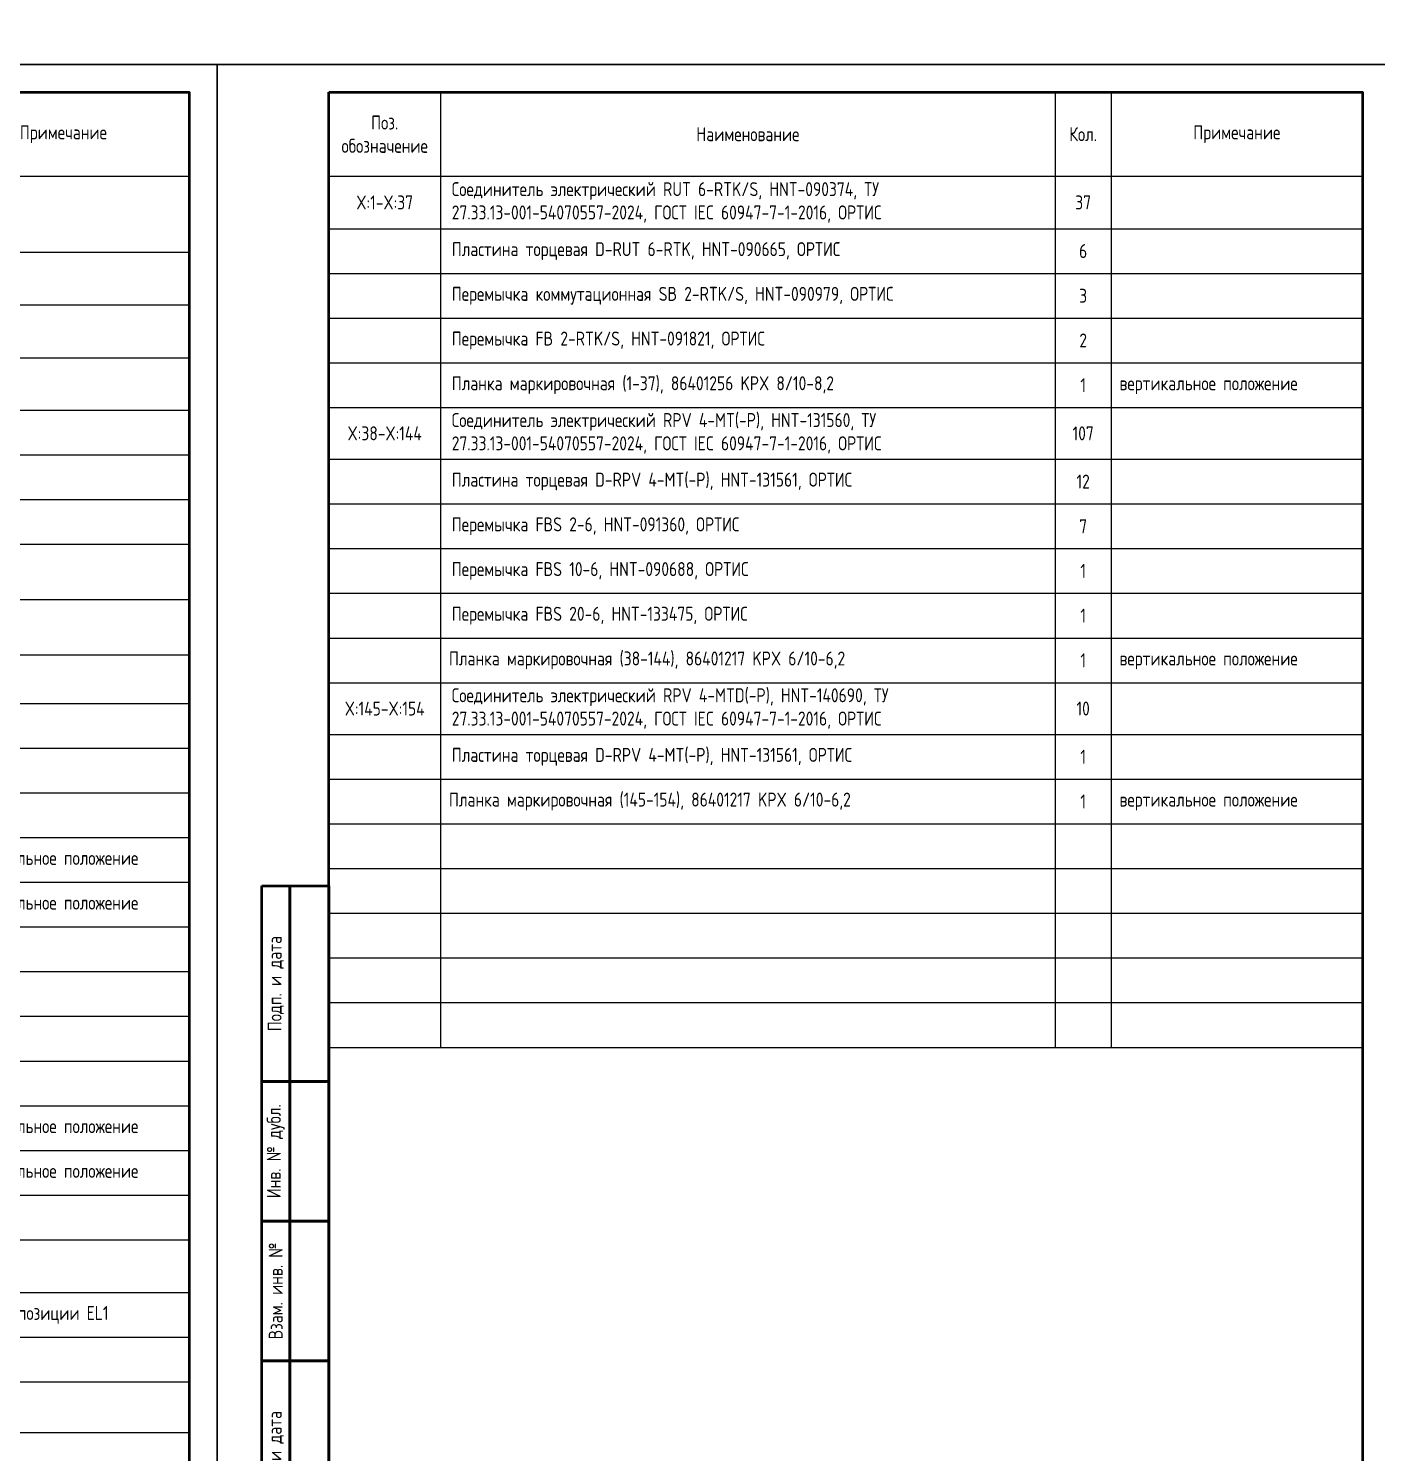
# Model space of a CAD drawing. Header units: millimetres. Extents: x -863 to 2619, y -90 to 586.
# Drawn here: x -243.7 to -2.5, y 48.6 to 303.4 of the extents above; entities that cross this region are included whole.
import ezdxf

# ---------------------------------------------------------------- set-up
doc = ezdxf.new("R2010")
doc.units = ezdxf.units.MM
doc.styles.add('Gost_type_A', font='GOST_A.TTF')

# ---------------------------------------------------------------- blocks, each defined once
blk = doc.blocks.new('Штамп левый нижний')
at = {"lineweight": 50}
for points in [[(-12, 145), (-7, 145), (-7, 110), (-12, 110)], [(-7, 145), (0, 145), (0, 110), (-7, 110)], [(-12, 110), (-7, 110), (-7, 85), (-12, 85)], [(-7, 110), (0, 110), (0, 85), (-7, 85)], [(-12, 85), (-7, 85), (-7, 60), (-12, 60)], [(-7, 85), (0, 85), (0, 60), (-7, 60)], [(-12, 60), (-7, 60), (-7, 25), (-12, 25)], [(-7, 60), (0, 60), (0, 25), (-7, 25)], [(-12, 25), (-7, 25), (-7, 0), (-12, 0)], [(-7, 25), (0, 25), (0, 0), (-7, 0)]]:
    blk.add_lwpolyline(points, close=True, dxfattribs=at)
at = {"char_height": 2.5, "attachment_point": 5, "rotation": 90, "style": 'Gost_type_A'}
for s, insert, width in [('Подп. и дата', (-9.5, 127.5), 35), ('Инв. № дубл.', (-9.5, 97.5), 25), ('Взам. инв. №', (-9.5, 72.5), 25), ('Подп. и дата', (-9.5, 42.5), 35), ('Инв. N подл.', (-9.5, 12.5), 25)]:
    blk.add_mtext(s, dxfattribs=dict(at, insert=insert, width=width))
blk = doc.blocks.new('Формат_А4')
blk.add_lwpolyline([(0, 297), (0, 0), (-210, 0), (-210, 297)], close=True)
at = {"lineweight": 50}
blk.add_lwpolyline([(-190, 292), (-5, 292), (-5, 5), (-190, 5)], close=True, dxfattribs=at)
blk = doc.blocks.new('*T22')
at = {"color": 0, "lineweight": -2, "transparency": 16777216}
for p, q in [((0, 0), (185, 0)), ((0, 0), (0, -15)), ((20, 0), (20, -15)), ((130, 0), (130, -15)), ((140, 0), (140, -15)), ((185, 0), (185, -15)), ((210, 0), (395, 0)), ((210, 0), (210, -15)), ((230, 0), (230, -15)), ((340, 0), (340, -15)), ((350, 0), (350, -15)), ((395, 0), (395, -15))]:
    blk.add_line(p, q, dxfattribs=at)
at = {"color": 0, "linetype": 'ByBlock', "lineweight": -2, "transparency": 16777216}
for p, q in [((0, -15), (185, -15)), ((0, -15), (0, -239.82)), ((20, -15), (20, -239.82)), ((130, -15), (130, -239.82)), ((140, -15), (140, -125.35)), ((185, -15), (185, -239.82)), ((210, -15), (395, -15)), ((210, -15), (210, -170.91)), ((230, -15), (230, -170.91)), ((340, -15), (340, -170.91)), ((350, -15), (350, -97.66)), ((395, -15), (395, -170.91)), ((210, -24.41), (395, -24.41)), ((0, -28.63), (185, -28.63)), ((210, -32.41), (395, -32.41)), ((0, -38.06), (185, -38.06)), ((210, -40.41), (395, -40.41)), ((0, -47.49), (185, -47.49)), ((210, -48.41), (395, -48.41)), ((0, -56.88), (185, -56.88)), ((210, -56.41), (395, -56.41)), ((0, -64.88), (185, -64.88)), ((210, -65.66), (395, -65.66)), ((0, -72.88), (185, -72.88)), ((210, -73.66), (395, -73.66)), ((0, -80.88), (185, -80.88)), ((210, -81.66), (395, -81.66)), ((0, -90.78), (185, -90.78)), ((210, -89.66), (395, -89.66)), ((210, -97.66), (395, -97.66)), ((350, -97.66), (350, -105.66)), ((0, -100.68), (185, -100.68)), ((210, -105.66), (395, -105.66)), ((350, -105.66), (350, -122.91)), ((0, -109.35), (185, -109.35)), ((210, -114.91), (395, -114.91)), ((0, -117.35), (185, -117.35)), ((210, -122.91), (395, -122.91)), ((350, -122.91), (350, -130.91)), ((0, -125.35), (185, -125.35)), ((140, -125.35), (140, -197.35)), ((210, -130.91), (395, -130.91)), ((350, -130.91), (350, -170.91)), ((0, -133.35), (185, -133.35)), ((210, -138.91), (395, -138.91)), ((0, -141.35), (185, -141.35)), ((210, -146.91), (395, -146.91)), ((0, -149.35), (185, -149.35)), ((210, -154.91), (395, -154.91)), ((0, -157.35), (185, -157.35)), ((210, -162.91), (395, -162.91)), ((0, -165.35), (185, -165.35)), ((210, -170.91), (395, -170.91)), ((0, -173.35), (185, -173.35)), ((0, -181.35), (185, -181.35)), ((0, -189.35), (185, -189.35)), ((0, -197.35), (185, -197.35)), ((140, -197.35), (140, -239.82)), ((0, -205.35), (185, -205.35)), ((0, -214.78), (185, -214.78)), ((0, -222.78), (185, -222.78)), ((0, -230.78), (185, -230.78)), ((0, -239.82), (185, -239.82))]:
    blk.add_line(p, q, dxfattribs=at)
at = {"transparency": 16777216, "char_height": 2.5, "style": 'Gost_type_A'}
for s, insert, width, attachment_point in [('Поз. обозначение', (10, -7.5), 17, 5), ('Поз. обозначение', (220, -7.5), 17, 5), ('Наименование', (75, -7.5), 107, 5), ('Кол.', (135, -7.5), 7, 5), ('Примечание', (162.5, -7.5), 42, 5), ('Наименование', (285, -7.5), 107, 5), ('Кол.', (345, -7.5), 7, 5), ('Примечание', (372.5, -7.5), 42, 5), ('Перемычка FBS 10-6, HNT-090688, ОРТИС', (232, -85.66), 106, 4), ('1', (345, -85.66), 7, 5), ('Перемычка ПС 2-8, 15000020, СТЭЗ ', (21.5, -129.35), 107, 4), ('6', (135, -129.35), 7, 5), ('2', (135, -137.35), 7, 5), ('Планка маркировочная (1-14) (14,12,10,8,6,4,2; 13,11,9,7,5,3,1), 86401256 KPX 8/10-8,2', (21.5, -145.35), 107, 4), ('2', (135, -145.35), 7, 5), ('{\\C256;Блок испытательный, в составе:}', (21.5, -153.35), 107, 4), ('Блок базовый ЭПББ 4+1, 111505, ТУ 27.33.13-001-53942713-2023, ЭПРОМ', (21.5, -161.35), 107, 4), ('6', (135, -161.35), 7, 5), ('Крышка рабочая ЭПРК 4+1, 121505, ТУ 27.33.13-001-53942713-2023, ЭПРОМ', (21.5, -169.35), 107, 4), ('6', (135, -169.35), 7, 5), ('Перемычка ПС 2-8, 15000020, СТЭЗ ', (21.5, -177.35), 107, 4), ('2', (135, -177.35), 7, 5), ('Планка маркировочная (1-10) (2,4.6,8,10; 1,3,5,7,9), 86401256 KPX 8/10-8,2', (21.5, -185.35), 107, 4), ('6', (135, -185.35), 7, 5), ('Планка маркировочная (1-10) (10,8,6,4,2; 9,7,5,3,1), 86401256 KPX 8/10-8,2', (21.5, -193.35), 107, 4), ('6', (135, -193.35), 7, 5)]:
    blk.add_mtext(s, dxfattribs=dict(at, insert=insert, width=width, attachment_point=attachment_point))
at = {"color": 0, "transparency": 16777216, "char_height": 2.5, "style": 'Gost_type_A'}
for s, insert, width, attachment_point in [('{\\C256;Интеллектуальное электронное устройство ЮНИТ-М514-ВЧ-Р102-К103-К103-В101-В101-В120-М179.0700-В101-С01.03, НЛПР.656122.602-XXX, }ООО Юнител Инжиниринг', (22, -21.81), 106, 4), ('Соединитель электрический RUT 6-RTK/S, HNT-090374, ТУ 27.33.13-001-54070557-2024, ГОСТ IEC 60947-7-1-2016, ОРТИС', (232, -19.71), 106, 4), ('X:1-X:37', (220, -19.71), 18, 5), ('37', (345, -19.71), 7, 5), ('A1', (10, -21.81), 18, 5), ('1', (135, -21.81), 7, 5), ('Пластина торцевая D-RUT 6-RTK, HNT-090665, ОРТИС', (232, -28.41), 106, 4), ('6', (345, -28.41), 7, 5), ('Блок интерфейсный ИЧМ ЮНИТ-ИЧМ-КУГР, ТУ 27.12.23-609-61775353-2024,     ООО Юнител Инжиниринг', (22, -33.34), 106, 4), ('A1.1', (10, -33.34), 18, 5), ('1', (135, -33.34), 7, 5), ('Перемычка коммутационная SB 2-RTK/S, HNT-090979, ОРТИС', (232, -36.41), 106, 4), ('3', (345, -36.41), 7, 5), ('Приемопередатчик высокочастотных защит универсальный ПВЗУ-ЕК, ООО "Уралэнергосервис"                            ', (22, -42.77), 106, 4), ('A2', (10, -42.77), 18, 5), ('1', (135, -42.77), 7, 5), ('Перемычка FB 2-RTK/S, HNT-091821, ОРТИС', (232, -44.41), 106, 4), ('2', (345, -44.41), 7, 5), ('EL1', (10, -52.18), 18, 5), ('Светильник светодиодный ЖКХ-08 Д с кабелем 3 м, 5000 К,\\PТУ 3461-009-01281952-2018, Фокус ', (22, -52.18), 106, 4), ('1', (135, -52.18), 7, 5), ('{\\C256;Планка маркировочная} (1-37), 86401256 KPX 8/10-8,2', (232, -52.41), 106, 4), ('1', (345, -52.41), 7, 5), ('вертикальное положение', (351.5, -52.41), 42, 4), ('Соединитель электрический RPV 4-MT(-P), HNT-131560, ТУ 27.33.13-001-54070557-2024, ГОСТ IEC 60947-7-1-2016, ОРТИС ', (232, -61.03), 106, 4), ('HL1', (10, -60.88), 18, 5), ('{\\C256;Лампа СКЛ 14Н-2-Ж-2-220 П Ч IP65 ЯШГК.433137.068 ТУ, Протон-Импульс}', (22, -60.88), 106, 4), ('1', (135, -60.88), 7, 5), ('X:38-X:144', (220, -61.03), 18, 5), ('107', (345, -61.03), 7, 5), ('R1', (10, -68.88), 18, 5), ('{\\C256;Резистор С5-35В, 16 Вт, 15 кОм, ±10%, ОЖО.467.541 ТУ, Кермет}', (22, -68.88), 106, 4), ('1', (135, -68.88), 7, 5), ('Пластина торцевая D-RPV 4-MT(-P), HNT-131561, ОРТИС', (232, -69.66), 106, 4), ('12', (345, -69.66), 7, 5), ('R2', (10, -76.88), 18, 5), ('{\\C256;Резистор С5-35В, 16 Вт, 68 Ом, ±10%, ОЖО.467.541 ТУ, Кермет}', (22, -76.88), 106, 4), ('1', (135, -76.88), 7, 5), ('Перемычка FBS 2-6, HNT-091360, ОРТИС', (232, -77.66), 106, 4), ('7', (345, -77.66), 7, 5), ('{\\C256;Переключатель кулачковый S10 JDG 1105 B4/1447,  (с компл. винтов 3,9х16 потай, саморез DIN 7982F-H A2 - 4 шт.), АУТС.642210.001 ТУ, ОРТИС}', (22, -85.83), 106, 4), ('SA1, SA3', (10, -85.83), 18, 5), ('2', (135, -85.83), 7, 5), ('SA2, SA4, SA5', (10, -95.73), 18, 5), ('{\\C256;Переключатель кулачковый S10 JDG 1103 B4/1447,  (с компл. винтов 3,9х16 потай, саморез DIN 7982F-H A2 - 4 шт.), АУТС.642210.001 ТУ, ОРТИС}', (22, -95.73), 106, 4), ('Перемычка FBS 20-6, HNT-133475, ОРТИС', (232, -93.66), 106, 4), ('1', (345, -93.66), 7, 5), ('3', (135, -95.73), 7, 5), ('{\\C256;Планка маркировочная} (38-144), 86401217 KPX 6/10-6,2', (231.5, -101.66), 107, 4), ('1', (345, -101.66), 7, 5), ('вертикальное положение', (351.5, -101.66), 42, 4), ('SG1, SG2', (10, -105.01), 18, 5), ('{\\C256;Блок испытательный, в составе:}', (22, -105.01), 106, 4), ('X:145-X:154', (220, -110.28), 18, 5), ('10', (345, -110.28), 7, 5), ('{\\C256;Блок базовый ЭПББ 6+1, 111507, ТУ 27.33.13-001-53942713-2023, НПП "ЭПРОМ"}', (22, -113.35), 106, 4), ('2', (135, -113.35), 7, 5), ('{\\C256;Крышка рабочая ЭПРК 6+1, 121507, ТУ 27.33.13-001-53942713-2023, НПП "ЭПРОМ"}', (22, -121.35), 106, 4), ('1', (345, -118.91), 7, 5), ('2', (135, -121.35), 7, 5), ('{\\C256;Планка маркировочная} (145-154), 86401217 KPX 6/10-6,2', (231.5, -126.91), 107, 4), ('1', (345, -126.91), 7, 5), ('вертикальное положение', (351.5, -126.91), 42, 4), ('{\\C256;Планка маркировочная} (1-14) (2,4.6,8,10,12,14; 1,3,5,7,9,11,13){\\C256;, 86401256 KPX 8/10-8,2}', (21.5, -137.35), 107, 4), ('горизонтальное положение', (141.5, -137.35), 42, 4), ('горизонтальное положение', (141.5, -145.35), 42, 4), ('SG3-SG8', (10, -153.35), 18, 5), ('горизонтальное положение', (141.5, -185.35), 42, 4), ('горизонтальное положение', (141.5, -193.35), 42, 4), ('SQ1, SQ2', (10, -201.35), 18, 5), ('{\\C256;Выключатель путевой ВВП11-10А313-20У311, ТУ 3428-155-00216823-2005, ВНИИР }', (22, -201.35), 106, 4), ('2', (135, -201.35), 7, 5), ('{\\C256;Блок-приставка конденсаторная ЮНИТ-БК-02, ТУ 27.12.31-601-61775353-2016, }ООО Юнител Инжиниринг', (22, -210.06), 106, 4), ('UZ1', (10, -210.06), 18, 5), ('1', (135, -210.06), 7, 5), ('WE1', (10, -218.78), 18, 5), ('Кабель 3м 2х0,75, Фокус', (22, -218.78), 106, 4), ('1', (135, -218.78), 7, 5), ('{\\C256;в составе позиции} EL1', (141.5, -218.78), 42, 4), ('WE2', (10, -226.78), 18, 5), ('Провод ПВСнг(А)-LS 2х0,75, ГОСТ 7399-97', (22, -226.78), 106, 4), ('4', (135, -226.78), 7, 5), ('{\\C256;м}', (141.5, -226.78), 42, 4), ('{\\C256;Патч-корд экранированный, категории 5е, FTP серый PC-FTP-RJ45-Cat.5e-1,5m-LSZH, 8871c, Cabeus}', (22, -235.3), 106, 4), ('WE3', (10, -235.3), 18, 5), ('1', (135, -235.3), 7, 5)]:
    blk.add_mtext(s, dxfattribs=dict(at, insert=insert, width=width, attachment_point=attachment_point))
at = {"color": 1, "transparency": 16777216, "char_height": 2.5, "width": 106, "attachment_point": 4, "style": 'Gost_type_A'}
for s, insert in [('{\\C0;Соединитель электрический\\C256; RPV 4-MTD(-P), HNT-140690, ТУ 27.33.13-001-54070557-2024, ГОСТ IEC 60947-7-1-2016, ОРТИС}', (232, -110.28)), ('{\\C0;Пластина торцевая D-RPV 4-MT(-P), HNT-131561, ОРТИС}', (232, -118.91))]:
    blk.add_mtext(s, dxfattribs=dict(at, insert=insert))
blk = doc.blocks.new('*T30')
at = {"color": 0, "lineweight": -2, "transparency": 16777216}
for p, q in [((0, 0), (185, 0)), ((0, 0), (0, -15)), ((20, 0), (20, -15)), ((130, 0), (130, -15)), ((140, 0), (140, -15)), ((185, 0), (185, -15))]:
    blk.add_line(p, q, dxfattribs=at)
at = {"color": 0, "linetype": 'ByBlock', "lineweight": -2, "transparency": 16777216}
for p, q in [((0, -15), (185, -15)), ((0, -15), (0, -170.91)), ((20, -15), (20, -170.91)), ((130, -15), (130, -170.91)), ((140, -15), (140, -97.66)), ((185, -15), (185, -170.91)), ((0, -24.41), (185, -24.41)), ((0, -32.41), (185, -32.41)), ((0, -40.41), (185, -40.41)), ((0, -48.41), (185, -48.41)), ((0, -56.41), (185, -56.41)), ((0, -65.66), (185, -65.66)), ((0, -73.66), (185, -73.66)), ((0, -81.66), (185, -81.66)), ((0, -89.66), (185, -89.66)), ((0, -97.66), (185, -97.66)), ((140, -97.66), (140, -105.66)), ((0, -105.66), (185, -105.66)), ((140, -105.66), (140, -122.91)), ((0, -114.91), (185, -114.91)), ((0, -122.91), (185, -122.91)), ((140, -122.91), (140, -130.91)), ((0, -130.91), (185, -130.91)), ((140, -130.91), (140, -170.91)), ((0, -138.91), (185, -138.91)), ((0, -146.91), (185, -146.91)), ((0, -154.91), (185, -154.91)), ((0, -162.91), (185, -162.91)), ((0, -170.91), (185, -170.91))]:
    blk.add_line(p, q, dxfattribs=at)
at = {"transparency": 16777216, "char_height": 2.5, "style": 'Gost_type_A'}
for s, insert, width, attachment_point in [('Поз. обозначение', (10, -7.5), 17, 5), ('Наименование', (75, -7.5), 107, 5), ('Кол.', (135, -7.5), 7, 5), ('Примечание', (162.5, -7.5), 42, 5), ('Перемычка FBS 10-6, HNT-090688, ОРТИС', (22, -85.66), 106, 4), ('1', (135, -85.66), 7, 5)]:
    blk.add_mtext(s, dxfattribs=dict(at, insert=insert, width=width, attachment_point=attachment_point))
at = {"color": 0, "transparency": 16777216, "char_height": 2.5, "style": 'Gost_type_A'}
for s, insert, width, attachment_point in [('Соединитель электрический RUT 6-RTK/S, HNT-090374, ТУ 27.33.13-001-54070557-2024, ГОСТ IEC 60947-7-1-2016, ОРТИС', (22, -19.71), 106, 4), ('X:1-X:37', (10, -19.71), 18, 5), ('37', (135, -19.71), 7, 5), ('Пластина торцевая D-RUT 6-RTK, HNT-090665, ОРТИС', (22, -28.41), 106, 4), ('6', (135, -28.41), 7, 5), ('Перемычка коммутационная SB 2-RTK/S, HNT-090979, ОРТИС', (22, -36.41), 106, 4), ('3', (135, -36.41), 7, 5), ('Перемычка FB 2-RTK/S, HNT-091821, ОРТИС', (22, -44.41), 106, 4), ('2', (135, -44.41), 7, 5), ('{\\C256;Планка маркировочная} (1-37), 86401256 KPX 8/10-8,2', (22, -52.41), 106, 4), ('1', (135, -52.41), 7, 5), ('вертикальное положение', (141.5, -52.41), 42, 4), ('Соединитель электрический RPV 4-MT(-P), HNT-131560, ТУ 27.33.13-001-54070557-2024, ГОСТ IEC 60947-7-1-2016, ОРТИС ', (22, -61.03), 106, 4), ('X:38-X:144', (10, -61.03), 18, 5), ('107', (135, -61.03), 7, 5), ('Пластина торцевая D-RPV 4-MT(-P), HNT-131561, ОРТИС', (22, -69.66), 106, 4), ('12', (135, -69.66), 7, 5), ('Перемычка FBS 2-6, HNT-091360, ОРТИС', (22, -77.66), 106, 4), ('7', (135, -77.66), 7, 5), ('Перемычка FBS 20-6, HNT-133475, ОРТИС', (22, -93.66), 106, 4), ('1', (135, -93.66), 7, 5), ('{\\C256;Планка маркировочная} (38-144), 86401217 KPX 6/10-6,2', (21.5, -101.66), 107, 4), ('1', (135, -101.66), 7, 5), ('вертикальное положение', (141.5, -101.66), 42, 4), ('X:145-X:154', (10, -110.28), 18, 5), ('10', (135, -110.28), 7, 5), ('1', (135, -118.91), 7, 5), ('{\\C256;Планка маркировочная} (145-154), 86401217 KPX 6/10-6,2', (21.5, -126.91), 107, 4), ('1', (135, -126.91), 7, 5), ('вертикальное положение', (141.5, -126.91), 42, 4)]:
    blk.add_mtext(s, dxfattribs=dict(at, insert=insert, width=width, attachment_point=attachment_point))
at = {"color": 1, "transparency": 16777216, "char_height": 2.5, "width": 106, "attachment_point": 4, "style": 'Gost_type_A'}
for s, insert in [('{\\C0;Соединитель электрический\\C256; RPV 4-MTD(-P), HNT-140690, ТУ 27.33.13-001-54070557-2024, ГОСТ IEC 60947-7-1-2016, ОРТИС}', (22, -110.28)), ('{\\C0;Пластина торцевая D-RPV 4-MT(-P), HNT-131561, ОРТИС}', (22, -118.91))]:
    blk.add_mtext(s, dxfattribs=dict(at, insert=insert))

msp = doc.modelspace()

# ---------------------------------------------------------------- linework, layer by layer
msp.add_lwpolyline([(-630, 513), (154.1, 513), (154.1, 297), (-630, 297)], close=True)

# ---------------------------------------------------------------- block references
at = {"color": 1}
for name, p in [('Формат_А4', (-210, 0)), ('Формат_А4', (0, 0)), ('Штамп левый нижний', (-190, 5))]:
    msp.add_blockref(name, p, dxfattribs=at)
for name, p in [('*T22', (-400, 292)), ('*T30', (-190, 292))]:
    msp.add_blockref(name, p)

doc.saveas('drawing.dxf')
